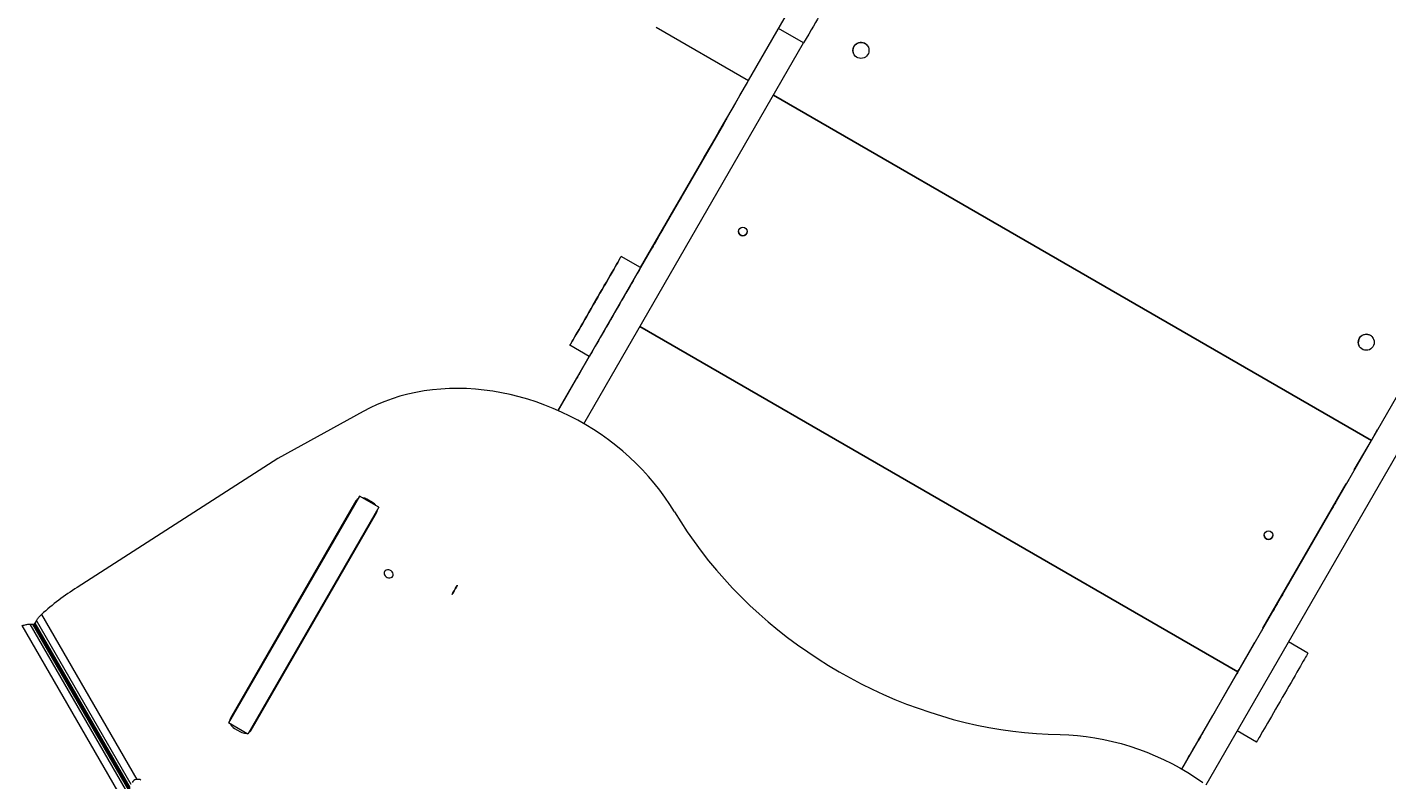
# Model space of a CAD drawing. Header units: millimetres. Extents: x -10881 to 8954, y -8695 to 5624.
# Drawn here: x 1445 to 2717, y -927 to -223 of the extents above; entities that cross this region are included whole.
import ezdxf

# ---------------------------------------------------------------- set-up
doc = ezdxf.new("R2010")
doc.units = ezdxf.units.MM
for name, color, linetype in [('DIKOM_ОБЪЕКТ', 7, 'Continuous'), ('DIKOM_РАЗМЕР_ЗОНА', 7, 'Continuous'), ('DIKOM_РАЗМЕР_ОБЪЕКТА', 7, 'Continuous')]:
    doc.layers.add(name, color=color, linetype=linetype)
doc.styles.add('style1', font='arial.ttf', dxfattribs={"width": 0.8})
doc.dimstyles.new('1-50', dxfattribs={"dimtxt": 300, "dimasz": 200, "dimexe": 100, "dimexo": 0, "dimgap": 100, "dimtad": 1, "dimtxsty": 'style1', "dimcen": 200, "dimclrd": 7, "dimclre": 7, "dimclrt": 7, "dimadec": 1, "dimazin": 2, "dimtfac": 1, "dimtmove": 0, "dimatfit": 2, "dimfxl": 0, "dimlwd": 25, "dimlwe": 18, "dimarcsym": 0})

# ---------------------------------------------------------------- blocks, each defined once
blk = doc.blocks.new('*D10')
at = {"layer": 'Defpoints', "color": 0, "transparency": 16777216}
for p in [(-7152.7, 2730.8), (7385.2, 911.3), (7385.2, -7693.8)]:
    blk.add_point(p, dxfattribs=at)
at = {"layer": 'DIKOM_РАЗМЕР_ОБЪЕКТА', "color": 7, "lineweight": 18, "transparency": 16777216}
for p, q in [((-7152.7, 2730.8), (-7152.7, -7793.8)), ((7385.2, 911.3), (7385.2, -7793.8))]:
    blk.add_line(p, q, dxfattribs=at)
at = {"layer": 'DIKOM_РАЗМЕР_ОБЪЕКТА', "color": 7, "lineweight": 25, "transparency": 16777216}
blk.add_line((-6952.7, -7693.8), (7185.2, -7693.8), dxfattribs=at)
at = {"layer": 'DIKOM_РАЗМЕР_ОБЪЕКТА', "color": 7, "transparency": 16777216}
for points in [[(-6952.7, -7660.4), (-6952.7, -7727.1), (-7152.7, -7693.8)], [(7185.2, -7660.4), (7185.2, -7727.1), (7385.2, -7693.8)]]:
    blk.add_solid(points, dxfattribs=at)
at = {"layer": 'DIKOM_РАЗМЕР_ОБЪЕКТА', "color": 7, "transparency": 16777216, "insert": (116.2, -7440.6), "char_height": 300, "attachment_point": 5, "style": 'style1'}
blk.add_mtext('14500', dxfattribs=at)
blk = doc.blocks.new('*D12')
at = {"layer": 'Defpoints', "color": 0, "transparency": 16777216}
for p in [(-9113.3, 3014), (8954.2, 2756.5), (8954.2, -8594.5)]:
    blk.add_point(p, dxfattribs=at)
at = {"layer": 'DIKOM_РАЗМЕР_ЗОНА', "color": 7, "lineweight": 18, "transparency": 16777216}
for p, q in [((-9113.3, 3014), (-9113.3, -8694.5)), ((8954.2, 2756.5), (8954.2, -8694.5))]:
    blk.add_line(p, q, dxfattribs=at)
at = {"layer": 'DIKOM_РАЗМЕР_ЗОНА', "color": 7, "lineweight": 25, "transparency": 16777216}
blk.add_line((-8913.3, -8594.5), (8754.2, -8594.5), dxfattribs=at)
at = {"layer": 'DIKOM_РАЗМЕР_ЗОНА', "color": 7, "transparency": 16777216}
for points in [[(-8913.3, -8561.2), (-8913.3, -8627.8), (-9113.3, -8594.5)], [(8754.2, -8561.2), (8754.2, -8627.8), (8954.2, -8594.5)]]:
    blk.add_solid(points, dxfattribs=at)
at = {"layer": 'DIKOM_РАЗМЕР_ЗОНА', "color": 7, "transparency": 16777216, "insert": (-79.6, -8341.3), "char_height": 300, "attachment_point": 5, "style": 'style1'}
blk.add_mtext('18000', dxfattribs=at)

msp = doc.modelspace()

# ---------------------------------------------------------------- linework, layer by layer
at = {"layer": 'DIKOM_ОБЪЕКТ', "color": 7, "linetype": 'Continuous', "lineweight": 15}
for p, q in [((2120.163, -273.25), (2170.163, -186.647)), ((2033.561, -223.25), (2120.163, -273.25)), ((2171.662, -238.048), (2148.281, -224.549)), ((1966.1, -594.11), (2171.662, -238.048)), ((2231.896, -241.344), (2231.896, -241.344)), ((2218.802, -248.663), (2218.802, -248.663)), ((1942.03, -581.801), (2120.163, -273.249)), ((2702.999, -609.704), (2143.565, -286.714)), ((2702.999, -609.702), (2143.566, -286.713)), ((2703.001, -609.69), (2143.572, -286.703)), ((2143.573, -286.702), (2703.002, -609.688)), ((2096.664, -313.905), (2019.157, -448.151)), ((2097.664, -312.175), (2019.158, -448.152)), ((2019.158, -448.152), (2096.664, -313.907)), ((2097.664, -312.175), (2097.664, -312.173)), ((2100.664, -306.978), (2100.664, -306.977)), ((2087.664, -329.503), (2087.663, -329.536)), ((2043.286, -406.404), (2083.286, -337.118)), ((2032.041, -425.848), (2072.041, -356.562)), ((2072.056, -356.571), (2072.041, -356.562)), ((2032.055, -425.857), (2032.041, -425.848)), ((2000.978, -437.683), (2000.979, -437.656)), ((2019.165, -448.183), (2000.978, -437.683)), ((2019.165, -448.156), (2000.979, -437.656)), ((2027.664, -433.43), (2027.663, -433.463)), ((2027.678, -433.438), (2027.664, -433.43)), ((2019.165, -448.183), (2019.165, -448.156)), ((2577.999, -826.222), (2018.565, -503.233)), ((2577.999, -826.22), (2018.566, -503.231)), ((2018.571, -503.224), (2577.999, -826.21)), ((1952.978, -520.822), (1952.979, -520.794)), ((1971.165, -531.322), (1952.978, -520.822)), ((2704.746, -514.344), (2704.746, -514.344)), ((1942.002, -581.788), (1971.144, -531.31)), ((1971.15, -531.313), (1942.007, -581.791)), ((1942.008, -581.791), (1971.151, -531.314)), ((1971.151, -531.314), (1942.008, -581.791)), ((2691.652, -521.663), (2691.652, -521.663)), ((1962.664, -546.022), (1962.663, -546.055)), ((1942.027, -581.799), (1958.286, -553.637)), ((2525.553, -917.109), (2731.114, -561.048)), ((1759.511, -582.683), (1679.755, -626.677)), ((1942.011, -581.792), (1947.041, -573.081)), ((1947.056, -573.09), (1947.041, -573.081)), ((2548.246, -931.804), (2754.497, -574.548)), ((2686.999, -637.416), (2702.999, -609.704)), ((2702.999, -609.704), (2702.999, -609.702)), ((2703.002, -609.687), (2708.814, -599.62)), ((1679.755, -626.677), (1491.865, -747.281)), ((2601.499, -785.507), (2679.499, -650.407)), ((1756.119, -661.777), (1633.568, -874.04)), ((1752.653, -666.38), (1635.413, -869.445)), ((1774.305, -672.277), (1651.755, -884.54)), ((1774.305, -672.277), (1756.119, -661.777)), ((1762.849, -664.719), (1762.441, -665.427)), ((1768.392, -667.919), (1762.849, -664.719)), ((1767.983, -668.627), (1768.392, -667.919)), ((2626.121, -742.904), (2666.122, -673.618)), ((2670.499, -666.003), (2670.498, -666.036)), ((1654.812, -880.645), (1772.052, -677.58)), ((1768.453, -682.548), (1751.014, -712.753)), ((2614.876, -762.348), (2654.876, -693.062)), ((2654.891, -693.071), (2654.876, -693.062)), ((1733.568, -743.067), (1733.659, -742.901)), ((1736.597, -738.989), (1735.991, -738.639)), ((1724.541, -758.47), (1725.147, -758.82)), ((1726.188, -755.618), (1726.794, -755.968)), ((2614.891, -762.357), (2614.876, -762.348)), ((1458.555, -772.523), (1547.63, -926.806)), ((1694.194, -769.034), (1692.981, -769.734)), ((1694.194, -769.034), (1692.981, -769.734)), ((1694.193, -769.035), (1692.981, -769.735)), ((1694.193, -769.035), (1692.981, -769.735)), ((1692.981, -769.735), (1693.806, -769.258)), ((1692.981, -769.734), (1693.781, -769.272)), ((1693.781, -769.272), (1694.194, -769.034)), ((1693.806, -769.258), (1694.193, -769.035)), ((1695.981, -764.537), (1697.194, -763.837)), ((1697.194, -763.837), (1695.982, -764.537)), ((2610.499, -769.93), (2610.498, -769.963)), ((2610.513, -769.938), (2610.499, -769.93)), ((1529.963, -937.792), (1440.547, -782.919)), ((1447.672, -781.603), (1450.555, -781.603)), ((1447.672, -781.603), (1536.803, -935.982)), ((1540.179, -936.835), (1450.555, -781.603)), ((1541.703, -938.14), (1451.417, -781.759)), ((1452.12, -781.366), (1541.214, -935.68)), ((1453.852, -778.035), (1452.41, -780.532)), ((1452.41, -780.532), (1541.244, -934.397)), ((1542.423, -931.444), (1453.852, -778.035)), ((2577.999, -826.21), (2593.999, -798.497)), ((2643.569, -808.683), (2625.386, -798.185)), ((2643.57, -808.656), (2625.398, -798.165)), ((2643.569, -808.683), (2643.57, -808.656)), ((2561.999, -853.935), (2577.999, -826.222)), ((2577.999, -826.222), (2577.999, -826.22)), ((1497.601, -861.752), (1498.298, -861.349)), ((1505.101, -874.742), (1505.798, -874.339)), ((1505.799, -874.34), (1505.101, -874.743)), ((1651.755, -884.54), (1633.568, -874.04)), ((1661.888, -868.389), (1661.282, -868.039)), ((2525.532, -917.098), (2554.499, -866.926)), ((1639.073, -879.105), (1644.616, -882.305)), ((2525.55, -917.108), (2541.121, -890.137)), ((2545.499, -882.522), (2545.498, -882.555)), ((2595.569, -891.822), (2577.388, -881.325)), ((1519.714, -898.441), (1519.016, -898.844)), ((2525.535, -917.099), (2529.876, -909.581)), ((2529.891, -909.59), (2529.876, -909.581))]:
    msp.add_line(p, q, dxfattribs=at)
at = {"layer": 'DIKOM_ОБЪЕКТ', "color": 7, "linetype": 'Continuous', "lineweight": 15, "flags": 128}
for points in [[(2193.546, -200.137), (2193.454, -200.297), (2193.176, -200.778), (2192.715, -201.577), (2192.072, -202.691), (2191.25, -204.117), (2190.25, -205.848), (2189.078, -207.878), (2187.738, -210.201), (2186.233, -212.807), (2184.571, -215.686), (2182.757, -218.829), (2180.798, -222.222), (2178.7, -225.855), (2176.473, -229.713), (2174.124, -233.783), (2171.662, -238.048)], [(2019.154, -448.15), (2020.783, -445.329), (2026.977, -434.6), (2033.244, -423.745), (2039.579, -412.771), (2045.978, -401.688), (2052.436, -390.502), (2058.949, -379.222), (2065.51, -367.857), (2072.116, -356.415), (2078.762, -344.904), (2085.442, -333.333), (2092.153, -321.71), (2098.888, -310.044), (2105.643, -298.343), (2112.414, -286.617), (2119.194, -274.873), (2120.169, -273.185)], [(2096.664, -313.905), (2097.445, -312.553), (2098.195, -311.254), (2098.887, -310.056), (2099.493, -309.006), (2099.99, -308.145), (2100.36, -307.504), (2100.587, -307.11), (2100.664, -306.977)], [(2100.664, -306.978), (2100.587, -307.111), (2100.36, -307.506), (2099.99, -308.146), (2099.493, -309.008), (2098.886, -310.058), (2098.195, -311.256), (2097.445, -312.555), (2096.664, -313.907)], [(2072.041, -356.562), (2073.21, -354.538), (2074.46, -352.373), (2075.769, -350.105), (2077.113, -347.778), (2078.466, -345.433), (2079.805, -343.113), (2081.105, -340.862), (2082.342, -338.72), (2083.493, -336.726), (2084.537, -334.918), (2085.456, -333.328), (2086.231, -331.985), (2086.849, -330.914), (2087.299, -330.135), (2087.572, -329.662), (2087.664, -329.503)], [(2087.663, -329.536), (2087.589, -329.664), (2087.369, -330.047), (2087.004, -330.678), (2086.502, -331.549), (2085.868, -332.646), (2085.114, -333.953), (2084.249, -335.451), (2083.286, -337.118)], [(2059.663, -377.99), (2059.574, -378.144), (2059.315, -378.592), (2058.91, -379.295), (2058.394, -380.189), (2057.812, -381.196), (2057.218, -382.226), (2056.663, -383.187), (2056.197, -383.994), (2055.861, -384.576), (2055.685, -384.88), (2055.685, -384.88), (2055.861, -384.575), (2056.197, -383.994), (2056.663, -383.186), (2057.218, -382.225), (2057.812, -381.195), (2058.394, -380.189), (2058.91, -379.294), (2059.315, -378.592), (2059.574, -378.144), (2059.663, -377.99)], [(2043.286, -406.404), (2042.118, -408.428), (2040.868, -410.594), (2039.559, -412.861), (2038.215, -415.189), (2036.861, -417.533), (2035.522, -419.853), (2034.222, -422.104), (2032.985, -424.246), (2031.834, -426.24), (2030.79, -428.048), (2029.872, -429.639), (2029.096, -430.981), (2028.478, -432.052), (2028.028, -432.831), (2027.755, -433.304), (2027.663, -433.463)], [(2027.664, -433.43), (2027.738, -433.302), (2027.959, -432.919), (2028.323, -432.288), (2028.826, -431.418), (2029.459, -430.321), (2030.214, -429.013), (2031.079, -427.515), (2032.041, -425.848)], [(2000.978, -437.683), (2000.887, -437.842), (2000.613, -438.315), (2000.16, -439.101), (1999.531, -440.191), (1998.729, -441.579), (1997.763, -443.254), (1996.638, -445.203), (1995.363, -447.411), (1993.949, -449.861), (1992.405, -452.535), (1990.744, -455.412), (1988.978, -458.471), (1987.121, -461.688), (1985.187, -465.038), (1983.19, -468.497), (1981.146, -472.037), (1979.07, -475.633), (1976.978, -479.256), (1974.886, -482.879), (1972.81, -486.474), (1970.766, -490.015), (1968.77, -493.473), (1966.835, -496.823), (1964.978, -500.04), (1963.212, -503.098), (1961.551, -505.975), (1960.007, -508.649), (1958.593, -511.099), (1957.318, -513.306), (1956.193, -515.254), (1955.227, -516.928), (1954.425, -518.316), (1953.796, -519.406), (1953.343, -520.191), (1953.069, -520.664), (1952.978, -520.822)], [(1952.979, -520.794), (1953.07, -520.636), (1953.343, -520.162), (1953.796, -519.377), (1954.426, -518.286), (1955.227, -516.898), (1956.194, -515.223), (1957.319, -513.275), (1958.594, -511.067), (1960.008, -508.616), (1961.552, -505.943), (1963.213, -503.065), (1964.979, -500.007), (1966.836, -496.79), (1968.77, -493.439), (1970.767, -489.981), (1972.811, -486.44), (1974.887, -482.845), (1976.979, -479.222), (1979.07, -475.599), (1981.146, -472.003), (1983.19, -468.463), (1985.187, -465.004), (1987.122, -461.654), (1988.979, -458.437), (1990.745, -455.379), (1992.406, -452.502), (1993.949, -449.829), (1995.364, -447.379), (1996.638, -445.172), (1997.763, -443.223), (1998.73, -441.549), (1999.531, -440.162), (2000.161, -439.071), (2000.614, -438.287), (2000.887, -437.814), (2000.979, -437.656)], [(2019.165, -448.183), (2019.073, -448.342), (2018.8, -448.815), (2018.347, -449.601), (2017.717, -450.691), (2016.916, -452.079), (2015.949, -453.754), (2014.824, -455.703), (2013.55, -457.911), (2012.135, -460.361), (2010.591, -463.035), (2008.93, -465.912), (2007.165, -468.971), (2005.307, -472.188), (2003.373, -475.538), (2001.376, -478.997), (1999.332, -482.537), (1997.256, -486.133), (1995.165, -489.756), (1993.073, -493.379), (1990.997, -496.974), (1988.953, -500.515), (1986.956, -503.973), (1985.022, -507.323), (1983.165, -510.54), (1981.399, -513.598), (1979.738, -516.475), (1978.194, -519.149), (1976.78, -521.599), (1975.505, -523.806), (1974.38, -525.754), (1973.413, -527.428), (1972.612, -528.816), (1971.982, -529.906), (1971.529, -530.691), (1971.256, -531.164), (1971.165, -531.322)], [(1978.978, -475.787), (1978.889, -475.941), (1978.631, -476.389), (1978.225, -477.091), (1977.709, -477.986), (1977.128, -478.992), (1976.533, -480.022), (1975.978, -480.983), (1975.512, -481.791), (1975.176, -482.372), (1975, -482.676), (1975, -482.676), (1975.176, -482.372), (1975.512, -481.79), (1975.978, -480.983), (1976.533, -480.022), (1977.128, -478.992), (1977.709, -477.985), (1978.225, -477.091), (1978.631, -476.389), (1978.889, -475.941), (1978.978, -475.787)], [(1978.979, -475.762), (1978.89, -475.916), (1978.631, -476.364), (1978.226, -477.067), (1977.709, -477.961), (1977.128, -478.968), (1976.534, -479.998), (1975.979, -480.959), (1975.513, -481.766), (1975.177, -482.348), (1975.001, -482.652), (1975.001, -482.652), (1975.177, -482.347), (1975.513, -481.766), (1975.979, -480.958), (1976.534, -479.997), (1977.128, -478.967), (1977.709, -477.961), (1978.226, -477.066), (1978.631, -476.364), (1978.89, -475.916), (1978.979, -475.762)], [(1947.041, -573.081), (1948.209, -571.057), (1949.46, -568.891), (1950.769, -566.624), (1952.112, -564.296), (1953.466, -561.951), (1954.805, -559.632), (1956.105, -557.381), (1957.342, -555.239), (1958.493, -553.245), (1959.537, -551.437), (1960.455, -549.846), (1961.231, -548.504), (1961.849, -547.433), (1962.299, -546.654), (1962.572, -546.181), (1962.664, -546.022)], [(1962.663, -546.055), (1962.589, -546.183), (1962.368, -546.565), (1962.004, -547.197), (1961.501, -548.067), (1960.868, -549.164), (1960.113, -550.472), (1959.249, -551.97), (1958.286, -553.637)], [(2050.859, -676.613), (2046.559, -669.727), (2041.971, -662.962), (2037.105, -656.328), (2031.968, -649.838), (2026.57, -643.503), (2020.919, -637.333), (2015.026, -631.34), (2008.901, -625.534), (2002.555, -619.925), (1995.998, -614.523), (1989.242, -609.338), (1982.299, -604.377), (1975.181, -599.651), (1967.901, -595.166), (1960.47, -590.932), (1952.902, -586.955), (1945.21, -583.242), (1937.407, -579.8), (1929.508, -576.635), (1921.525, -573.751), (1913.473, -571.155), (1905.366, -568.851), (1897.217, -566.843), (1889.041, -565.134), (1880.853, -563.727), (1872.666, -562.624), (1864.495, -561.829), (1856.354, -561.341), (1848.256, -561.162), (1840.217, -561.292), (1832.251, -561.732), (1824.37, -562.479), (1816.589, -563.533), (1808.921, -564.892), (1801.38, -566.554), (1793.979, -568.516), (1786.73, -570.774), (1779.647, -573.324), (1772.741, -576.163), (1766.025, -579.284), (1759.511, -582.683)], [(2681.436, -647.053), (2681.03, -647.756), (2680.28, -649.055), (2679.499, -650.407)], [(2654.876, -693.062), (2656.045, -691.038), (2657.295, -688.873), (2658.604, -686.605), (2659.948, -684.278), (2661.301, -681.933), (2662.641, -679.613), (2663.94, -677.362), (2665.177, -675.22), (2666.328, -673.226), (2667.372, -671.418), (2668.291, -669.828), (2669.066, -668.485), (2669.684, -667.414), (2670.134, -666.635), (2670.407, -666.162), (2670.499, -666.003)], [(2670.498, -666.036), (2670.425, -666.164), (2670.204, -666.547), (2669.839, -667.178), (2669.337, -668.049), (2668.703, -669.146), (2667.949, -670.453), (2667.084, -671.951), (2666.122, -673.618)], [(2050.859, -676.613), (2056.666, -686.008), (2062.77, -695.283), (2069.164, -704.428), (2075.843, -713.435), (2082.8, -722.293), (2090.027, -730.996), (2097.519, -739.533), (2105.266, -747.897), (2113.262, -756.079), (2121.499, -764.072), (2129.968, -771.866), (2138.662, -779.455), (2147.571, -786.831), (2156.686, -793.986), (2165.999, -800.914), (2175.501, -807.608), (2185.182, -814.061), (2195.032, -820.267), (2205.042, -826.219), (2215.201, -831.912), (2225.501, -837.339), (2235.929, -842.497), (2246.477, -847.378), (2257.134, -851.98), (2267.888, -856.296), (2278.731, -860.324), (2289.65, -864.058), (2300.634, -867.495), (2311.674, -870.633), (2322.758, -873.466), (2333.875, -875.994), (2345.015, -878.213), (2356.165, -880.121), (2367.315, -881.716), (2378.454, -882.997), (2389.572, -883.962), (2400.656, -884.611), (2411.696, -884.942)], [(1712.194, -737.856), (1711.256, -738.398), (1710.982, -738.556)], [(1787.176, -736.783), (1787.528, -735.817), (1787.543, -734.751), (1787.22, -733.671), (1786.584, -732.665), (1785.687, -731.815), (1784.603, -731.189), (1783.418, -730.837), (1782.229, -730.79), (1781.132, -731.049), (1780.216, -731.595), (1779.555, -732.383), (1779.203, -733.349), (1779.188, -734.415), (1779.512, -735.495), (1780.148, -736.501), (1781.044, -737.352), (1782.129, -737.978), (1783.314, -738.329), (1784.503, -738.377), (1785.6, -738.117), (1786.516, -737.571), (1787.176, -736.783)], [(1842.667, -753.732), (1842.759, -753.571), (1843.031, -753.101), (1843.46, -752.357), (1844.016, -751.394), (1844.658, -750.283), (1845.337, -749.106), (1846.004, -747.952), (1846.608, -746.905), (1847.106, -746.043), (1847.46, -745.43), (1847.643, -745.112), (1847.643, -745.112), (1847.46, -745.43), (1847.106, -746.042), (1846.608, -746.904), (1846.004, -747.951), (1845.337, -749.106), (1844.658, -750.282), (1844.016, -751.393), (1843.46, -752.357), (1843.031, -753.101), (1842.759, -753.571), (1842.667, -753.732)], [(1842.759, -753.935), (1842.851, -753.775), (1843.123, -753.305), (1843.552, -752.561), (1844.108, -751.598), (1844.75, -750.487), (1845.429, -749.31), (1846.096, -748.156), (1846.7, -747.108), (1847.198, -746.247), (1847.552, -745.634), (1847.735, -745.316), (1847.735, -745.315), (1847.552, -745.633), (1847.198, -746.246), (1846.701, -747.108), (1846.096, -748.155), (1845.43, -749.309), (1844.75, -750.486), (1844.109, -751.597), (1843.553, -752.56), (1843.123, -753.305), (1842.851, -753.775), (1842.759, -753.935)], [(2626.121, -742.904), (2624.953, -744.928), (2623.703, -747.094), (2622.394, -749.361), (2621.05, -751.689), (2619.696, -754.033), (2618.357, -756.353), (2617.057, -758.604), (2615.82, -760.746), (2614.669, -762.74), (2613.625, -764.548), (2612.707, -766.139), (2611.932, -767.481), (2611.313, -768.552), (2610.863, -769.331), (2610.59, -769.804), (2610.498, -769.963)], [(2610.499, -769.93), (2610.573, -769.802), (2610.794, -769.419), (2611.158, -768.788), (2611.661, -767.918), (2612.294, -766.821), (2613.049, -765.513), (2613.914, -764.015), (2614.876, -762.348)], [(1694.194, -769.034), (1693.78, -769.272), (1692.981, -769.734)], [(1694.193, -769.035), (1693.806, -769.258), (1692.981, -769.735)], [(2601.499, -785.507), (2600.719, -786.859), (2599.969, -788.158), (2599.563, -788.861)], [(2643.569, -808.683), (2643.478, -808.842), (2643.204, -809.315), (2642.751, -810.101), (2642.122, -811.191), (2641.32, -812.579), (2640.354, -814.254), (2639.229, -816.203), (2637.954, -818.411), (2636.539, -820.861), (2634.996, -823.535), (2633.335, -826.412), (2631.569, -829.471), (2629.712, -832.688), (2627.777, -836.038), (2625.781, -839.497), (2623.736, -843.037), (2621.661, -846.633), (2619.569, -850.256), (2617.477, -853.879), (2615.401, -857.474), (2613.357, -861.015), (2611.36, -864.473), (2609.426, -867.823), (2607.569, -871.04), (2605.803, -874.098), (2604.142, -876.975), (2602.598, -879.649), (2601.184, -882.099), (2599.909, -884.306), (2598.784, -886.254), (2597.818, -887.928), (2597.016, -889.316), (2596.387, -890.406), (2595.934, -891.191), (2595.66, -891.664), (2595.569, -891.822)], [(2580, -822.787), (2579.911, -822.941), (2579.652, -823.389), (2579.247, -824.091), (2578.73, -824.986), (2578.149, -825.992), (2577.555, -827.022), (2577, -827.983), (2576.534, -828.791), (2576.198, -829.372), (2576.022, -829.676), (2576.022, -829.676), (2576.198, -829.372), (2576.534, -828.79), (2577, -827.983), (2577.555, -827.022), (2578.149, -825.992), (2578.73, -824.985), (2579.247, -824.091), (2579.652, -823.389), (2579.911, -822.941), (2580, -822.787)], [(2580, -822.762), (2579.911, -822.916), (2579.653, -823.364), (2579.247, -824.067), (2578.731, -824.961), (2578.15, -825.968), (2577.555, -826.998), (2577, -827.959), (2576.534, -828.766), (2576.198, -829.348), (2576.023, -829.652), (2576.023, -829.652), (2576.198, -829.347), (2576.534, -828.766), (2577, -827.958), (2577.555, -826.997), (2578.15, -825.967), (2578.731, -824.961), (2579.247, -824.066), (2579.653, -823.364), (2579.911, -822.916), (2580, -822.762)], [(2556.436, -863.571), (2556.03, -864.274), (2555.279, -865.574), (2554.499, -866.926)], [(2411.696, -884.942), (2419.809, -885.223), (2427.962, -885.813), (2436.14, -886.711), (2444.329, -887.914), (2452.515, -889.422), (2460.683, -891.231), (2468.819, -893.338), (2476.91, -895.739), (2484.941, -898.431), (2492.897, -901.408), (2500.766, -904.666), (2508.534, -908.199), (2516.186, -912), (2523.71, -916.063), (2531.092, -920.381), (2538.321, -924.947), (2545.382, -929.752)], [(2529.876, -909.581), (2531.044, -907.557), (2532.295, -905.391), (2533.604, -903.124), (2534.947, -900.796), (2536.301, -898.451), (2537.64, -896.132), (2538.94, -893.881), (2540.177, -891.739), (2541.328, -889.745), (2542.372, -887.937), (2543.29, -886.346), (2544.066, -885.004), (2544.684, -883.933), (2545.134, -883.154), (2545.407, -882.681), (2545.499, -882.522)], [(2545.498, -882.555), (2545.424, -882.683), (2545.203, -883.065), (2544.839, -883.697), (2544.337, -884.567), (2543.703, -885.664), (2542.949, -886.972), (2542.084, -888.47), (2541.121, -890.137)]]:
    msp.add_lwpolyline(points, dxfattribs=at)
at = {"layer": 'DIKOM_ОБЪЕКТ', "color": 7, "linetype": 'Continuous', "lineweight": 15}
for centre, radius in [((2225.349, -245.004), 7.5), ((2114.822, -414.457), 4), ((2698.199, -518.004), 7.5), ((2606.724, -698.457), 4)]:
    msp.add_circle(centre, radius, dxfattribs=at)
for centre, radius, start, end in [((2225.349, -245.003), 7.5, 29.202991, 209.202991), ((2114.822, -414.455), 4, 178.81881, 358.81881), ((2698.199, -518.003), 7.5, 109.057182, 209.202991), ((2698.199, -518.003), 7.5, 29.202991, 109.057182), ((1753.156, -676.7), 5.596, 121.030933, 149.626797), ((1757.48, -669.209), 5.596, 121.030933, 149.626797), ((1758.114, -672.842), 9.402, 59.760131, 84.063532), ((1763.725, -676.081), 9.402, 35.936468, 60.239869), ((1762.863, -682.304), 5.596, 330.373203, 358.969067), ((1767.188, -674.813), 5.596, 330.373203, 358.969067), ((2606.724, -698.455), 4, 178.81881, 358.81881), ((1752.774, -714.479), 2.456, 105.578249, 147.729169), ((1738.068, -739.95), 2.456, 105.578249, 147.729169), ((1619.399, -950.184), 239.655, 122.151241, 132.155942), ((1640.277, -872.211), 5.596, 150.373203, 178.969067), ((1643.514, -871.211), 9.057, 205.036796, 240.642109), ((1649.232, -874.513), 9.057, 239.357891, 274.963204), ((1649.985, -877.815), 5.596, 301.030933, 329.626797), ((1548.612, -932.725), 6, 60, 150)]:
    msp.add_arc(centre, radius, start, end, dxfattribs=at)
for points, knots in [([(1453.852, -778.035), (1454.038, -777.738), (1454.411, -777.144), (1455.325, -775.958), (1456.401, -774.693), (1457.534, -773.482), (1458.23, -772.828), (1458.555, -772.523)], [0, 0, 0, 0, 0.19676252, 0.39331011, 0.59577488, 0.8115744, 1, 1, 1, 1]), ([(1440.547, -782.919), (1441.084, -782.76), (1442.159, -782.44), (1444.043, -782.029), (1445.802, -781.739), (1447.01, -781.615), (1447.517, -781.606), (1447.672, -781.603)], [0, 0, 0, 0, 0.23411819, 0.46846853, 0.69519453, 0.90660679, 1, 1, 1, 1]), ([(1450.555, -781.603), (1450.836, -781.612), (1451.298, -781.628), (1451.348, -781.742), (1451.368, -781.788)], [0, 0, 0, 0, 0.60752634, 1, 1, 1, 1]), ([(1452.141, -781.352), (1452.131, -781.352), (1452.018, -781.351), (1452.142, -781.027), (1452.347, -780.648), (1452.41, -780.532)], [0, 0, 0, 0, 0.05855955, 0.71154008, 1, 1, 1, 1])]:
    msp.add_open_spline(points, degree=3, knots=knots, dxfattribs=at)

# ---------------------------------------------------------------- dimensions: what is measured, and where the dimension line sits
at = {"layer": 'DIKOM_РАЗМЕР_ЗОНА'}
dim = msp.add_linear_dim(base=(8954.2, -8594.513), p1=(-9113.319, 3014.045), p2=(8954.2, 2756.48), text='18000', dimstyle='1-50', dxfattribs=at)
dim.commit()
dim.dimension.update_dxf_attribs({"geometry": '*D12', "text_midpoint": (-79.559, -8594.513), "dimtype": 160})
at = {"layer": 'DIKOM_РАЗМЕР_ОБЪЕКТА'}
dim = msp.add_linear_dim(base=(7385.217, -7693.766), p1=(-7152.73, 2730.795), p2=(7385.217, 911.281), text='14500', dimstyle='1-50', dxfattribs=at)
dim.commit()
dim.dimension.update_dxf_attribs({"geometry": '*D10', "text_midpoint": (116.244, -7693.766), "dimtype": 160})

doc.saveas('drawing.dxf')
